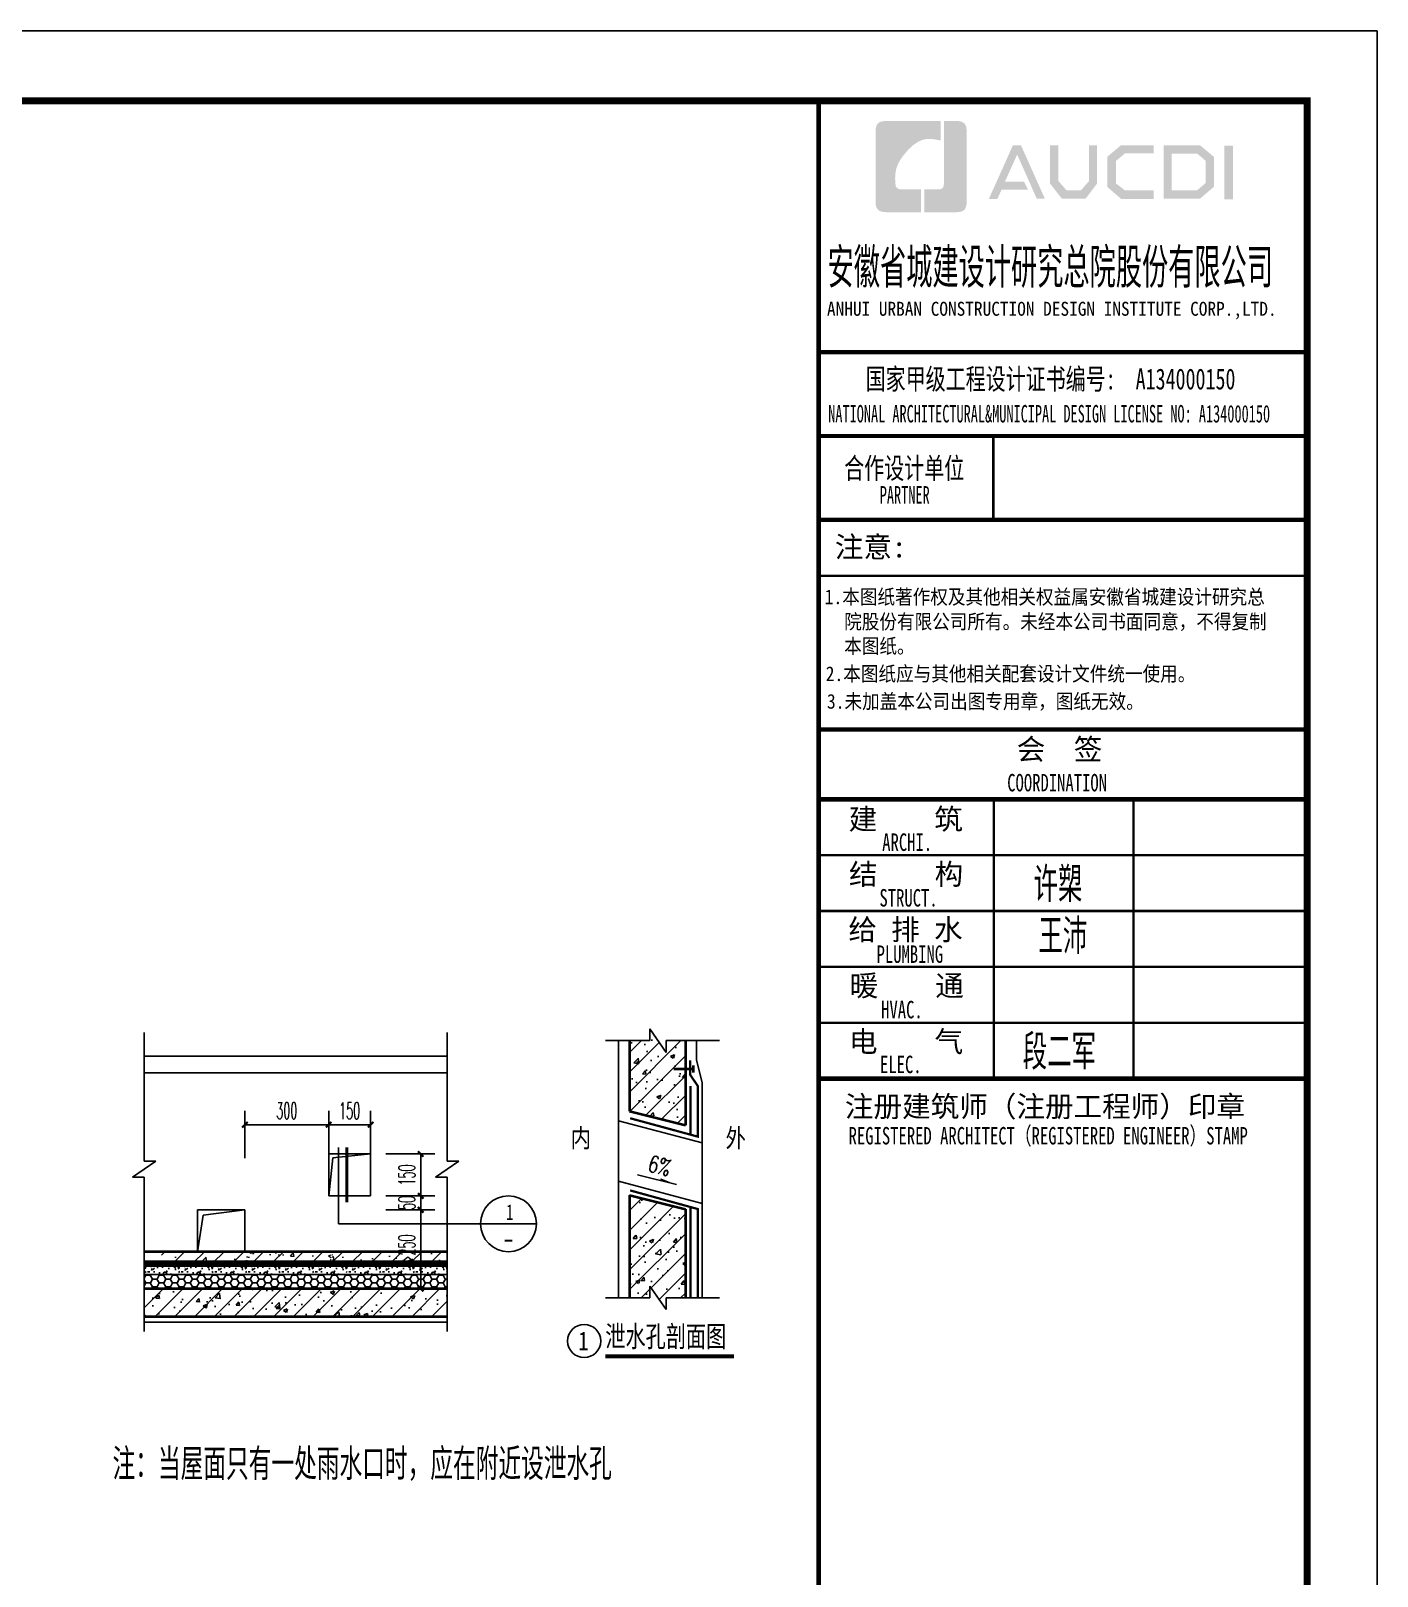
# Model space of a CAD drawing. Extents: x -518115 to 1124316, y -209821 to 1628073.
# Drawn here: x 829821 to 834639, y 931102 to 936632 of the extents above; entities that cross this region are included whole.
import ezdxf
from ezdxf.enums import TextEntityAlignment as Align

# ---------------------------------------------------------------- set-up
doc = ezdxf.new("R2010")
doc.units = 0
doc.header["$LTSCALE"] = 1000
doc.header["$MEASUREMENT"] = 0
doc.linetypes.add('DASH', pattern=[0.35, 0.25, -0.1])
doc.linetypes.add('DASHED', pattern=[0.75, 0.5, -0.25])
for name, color, linetype in [('7', 7, 'Continuous'), ('DIM_IDEN', 67, 'Continuous'), ('DIM_LEAD', 3, 'Continuous'), ('DIM_SYMB', 3, 'Continuous'), ('F防水层', 251, 'Continuous'), ('PUB_DIM', 3, 'Continuous'), ('PUB_HACTH', 252, 'Continuous'), ('PUB_TAB', 7, 'Continuous'), ('PUB_TEXT', 4, 'Continuous'), ('SURFACE', 6, 'Continuous'), ('图框', 140, 'Continuous'), ('图签文字', 147, 'Continuous')]:
    doc.layers.add(name, color=color, linetype=linetype)
doc.layers.add('PUB_HATCH', color=8, linetype='Continuous', lineweight=9)
doc.layers.add('WALL', color=9, linetype='Continuous', lineweight=40)
doc.layers.add('yichutu', color=7, linetype='Continuous', true_color=0xffffff, plot=False)
doc.styles.add('_TCH_DIM', font='SIMPLEX.shx', dxfattribs={"width": 0.7, "bigfont": 'GBCBIG.shx'})
doc.styles.add('_TCH_DIM_T3', font='SIMPLEX.shx', dxfattribs={"width": 0.494118, "bigfont": 'GBCBIG.shx'})
doc.styles.add('_TCH_LABEL', font='')
doc.styles.add('HT', font='')
doc.styles.get("Standard").update_dxf_attribs({"font": 'gbenor.shx', "bigfont": 'gbcbig.shx'})
doc.styles.add('宋体', font='', dxfattribs={"height": 50})
doc.styles.add('建筑图签-1', font='', dxfattribs={"width": 0.7})
doc.styles.add('建筑图签-2', font='TXT.shx', dxfattribs={"width": 0.5, "bigfont": 'HZTXT.shx'})
doc.styles.get('_TCH_LABEL').set_extended_font_data('SimHei')
doc.styles.get('HT').set_extended_font_data('SimHei')
doc.styles.get('宋体').set_extended_font_data('SimSun')
doc.styles.get('建筑图签-1').set_extended_font_data('SimHei')
doc.dimstyles.new('_TCH_ARCH-20', dxfattribs={"dimscale": 20, "dimtxt": 2.975, "dimasz": 1, "dimexe": 2.5, "dimexo": 3, "dimgap": 1, "dimtad": 1, "dimdec": 0, "dimzin": 0, "dimdsep": 46, "dimtxsty": '_TCH_DIM_T3', "dimblk": 'ARCHTICK', "dimcen": 0.09, "dimclrt": 7, "dimazin": 2, "dimtfac": 1, "dimtdec": 0, "dimtix": 1, "dimtmove": 2, "dimatfit": 3, "dimfxl": 1, "dimtolj": 1, "dimtzin": 0, "dimarcsym": 0})

# ---------------------------------------------------------------- blocks, each defined once
blk = doc.blocks.new('_ArchTick')
at = {"color": 0, "linetype": 'ByBlock', "const_width": 0.4}
blk.add_lwpolyline([(-0.5, -0.5), (0.5, 0.5)], dxfattribs=at)
blk = doc.blocks.new('*D217')
at = {"layer": 'Defpoints', "color": 0, "transparency": 16777216}
for p in [(846.5, 635.1), (846.5, 485.1), (1031.8, 485.1)]:
    blk.add_point(p, dxfattribs=at)
at = {"layer": 'PUB_DIM', "color": 0, "lineweight": -2, "transparency": 16777216}
for p, q in [((906.5, 635.1), (1081.8, 635.1)), ((1031.8, 635.1), (1031.8, 485.1)), ((906.5, 485.1), (1081.8, 485.1))]:
    blk.add_line(p, q, dxfattribs=at)
at = {"layer": 'PUB_DIM', "color": 0, "lineweight": -2, "transparency": 16777216, "xscale": 20, "yscale": 20, "zscale": 20}
for p, rotation in [((1031.8, 635.1), 90), ((1031.8, 485.1), 270)]:
    blk.add_blockref('_ArchTick', p, dxfattribs=dict(at, rotation=rotation))
at = {"layer": 'PUB_DIM', "color": 7, "transparency": 16777216, "insert": (981.7, 560.1), "char_height": 59.5, "attachment_point": 5, "rotation": 90, "style": '_TCH_DIM_T3'}
blk.add_mtext('\\A1;150', dxfattribs=at)
blk = doc.blocks.new('*D218')
at = {"layer": 'Defpoints', "color": 0, "transparency": 16777216}
for p in [(846.5, 485.1), (846.5, 435.1), (1031.8, 435.1)]:
    blk.add_point(p, dxfattribs=at)
at = {"layer": 'PUB_DIM', "color": 0, "lineweight": -2, "transparency": 16777216}
for p, q in [((1031.8, 485.1), (1031.8, 505.1)), ((906.5, 485.1), (1081.8, 485.1)), ((1031.8, 485.1), (1031.8, 435.1)), ((906.5, 435.1), (1081.8, 435.1)), ((1031.8, 435.1), (1031.8, 415.1))]:
    blk.add_line(p, q, dxfattribs=at)
at = {"layer": 'PUB_DIM', "color": 0, "lineweight": -2, "transparency": 16777216, "xscale": 20, "yscale": 20, "zscale": 20}
for p, rotation in [((1031.8, 485.1), 270), ((1031.8, 435.1), 90)]:
    blk.add_blockref('_ArchTick', p, dxfattribs=dict(at, rotation=rotation))
at = {"layer": 'PUB_DIM', "color": 7, "transparency": 16777216, "insert": (981.7, 460.1), "char_height": 59.5, "attachment_point": 5, "rotation": 90, "style": '_TCH_DIM_T3'}
blk.add_mtext('\\A1;50', dxfattribs=at)
blk = doc.blocks.new('*D219')
at = {"layer": 'Defpoints', "color": 0, "transparency": 16777216}
for p in [(846.5, 435.1), (846.5, 153.3), (1031.8, 153.3)]:
    blk.add_point(p, dxfattribs=at)
at = {"layer": 'PUB_DIM', "color": 0, "lineweight": -2, "transparency": 16777216}
for p, q in [((906.5, 435.1), (1081.8, 435.1)), ((1031.8, 435.1), (1031.8, 153.3)), ((906.5, 153.3), (1081.8, 153.3))]:
    blk.add_line(p, q, dxfattribs=at)
at = {"layer": 'PUB_DIM', "color": 0, "lineweight": -2, "transparency": 16777216, "xscale": 20, "yscale": 20, "zscale": 20}
for p, rotation in [((1031.8, 435.1), 90), ((1031.8, 153.3), 270)]:
    blk.add_blockref('_ArchTick', p, dxfattribs=dict(at, rotation=rotation))
at = {"layer": 'PUB_DIM', "color": 7, "transparency": 16777216, "insert": (981.7, 294.2), "char_height": 59.5, "attachment_point": 5, "rotation": 90, "style": '_TCH_DIM_T3'}
blk.add_mtext('\\A1;>250', dxfattribs=at)
blk = doc.blocks.new('*D220')
at = {"layer": 'Defpoints', "color": 0, "transparency": 16777216}
for p in [(702.6, 740), (402.6, 560.1), (702.6, 560.1)]:
    blk.add_point(p, dxfattribs=at)
at = {"layer": 'PUB_DIM', "color": 0, "lineweight": -2, "transparency": 16777216}
for p, q in [((402.6, 620.1), (402.6, 790)), ((702.6, 620.1), (702.6, 790)), ((402.6, 740), (702.6, 740))]:
    blk.add_line(p, q, dxfattribs=at)
at = {"layer": 'PUB_DIM', "color": 0, "lineweight": -2, "transparency": 16777216, "xscale": 20, "yscale": 20, "zscale": 20, "rotation": 180}
blk.add_blockref('_ArchTick', (402.6, 740), dxfattribs=at)
at = {"layer": 'PUB_DIM', "color": 0, "lineweight": -2, "transparency": 16777216, "xscale": 20, "yscale": 20, "zscale": 20}
blk.add_blockref('_ArchTick', (702.6, 740), dxfattribs=at)
at = {"layer": 'PUB_DIM', "color": 7, "transparency": 16777216, "insert": (552.6, 790), "char_height": 59.5, "attachment_point": 5, "style": '_TCH_DIM_T3'}
blk.add_mtext('\\A1;300', dxfattribs=at)
blk = doc.blocks.new('*D221')
at = {"layer": 'Defpoints', "color": 0, "transparency": 16777216}
for p in [(852.6, 740), (702.6, 560.1), (852.6, 560.1)]:
    blk.add_point(p, dxfattribs=at)
at = {"layer": 'PUB_DIM', "color": 0, "lineweight": -2, "transparency": 16777216}
for p, q in [((702.6, 620.1), (702.6, 790)), ((852.6, 620.1), (852.6, 790)), ((702.6, 740), (852.6, 740))]:
    blk.add_line(p, q, dxfattribs=at)
at = {"layer": 'PUB_DIM', "color": 0, "lineweight": -2, "transparency": 16777216, "xscale": 20, "yscale": 20, "zscale": 20, "rotation": 180}
blk.add_blockref('_ArchTick', (702.6, 740), dxfattribs=at)
at = {"layer": 'PUB_DIM', "color": 0, "lineweight": -2, "transparency": 16777216, "xscale": 20, "yscale": 20, "zscale": 20}
blk.add_blockref('_ArchTick', (852.6, 740), dxfattribs=at)
at = {"layer": 'PUB_DIM', "color": 7, "transparency": 16777216, "insert": (777.6, 790), "char_height": 59.5, "attachment_point": 5, "style": '_TCH_DIM_T3'}
blk.add_mtext('\\A1;150', dxfattribs=at)
blk = doc.blocks.new('awef243efdaq')
at = {"layer": 'DIM_LEAD'}
blk.add_hatch(color=256, dxfattribs=at).paths.add_polyline_path([(2176893.6, -339157.1), (2176835.5, -339142.3), (2176837.4, -339134.6)], flags=17)
at = {"layer": 'PUB_HACTH'}
h = blk.add_hatch(dxfattribs=at)
h.set_pattern_fill('钢筋混凝土', color=256, scale=20, style=0)
h.set_pattern_definition([(45, (2167524.444, -212912.844), (-35.35534, 35.35534), []), (50, (2167524.44, -212912.84), (143.45204, -12.55043), [15, -165]), (355, (2167524.44, -212912.84), (-27.75027, 150.43843), [12, -132]), (100.4514, (2167536.4, -212913.89), (115.70188, 137.88791), [12.74804, -140.22842]), (46.1842, (2167524.44, -212872.84), (213.4482, -33.1038), [22.5, -247.5]), (96.6356, (2167542.23, -212875.6), (186.93254, 194.82357), [19.12206, -210.3426]), (351.1842, (2167524.44, -212872.84), (186.9324, 194.82372), [18, -198]), (21, (2167544.44, -212882.84), (119.38141, -80.52378), [15, -165]), (326, (2167544.44, -212882.84), (48.66307, 145.03001), [12, -132]), (71.4514, (2167554.39, -212889.55), (168.04453, 64.5061), [12.74804, -140.22842]), (37.5, (2167524.444, -212912.844), (2.431971, 66.57877), [0, -130.4, 0, -134, 0, -132.5]), (7.5, (2167524.444, -212912.844), (52.613907, 78.882342), [0, -76.4, 0, -127.4, 0, -50.5]), (327.5, (2167479.844, -212912.844), (106.764487, -4.510974), [0, -50, 0, -156, 0, -207]), (317.5, (2167459.84, -212912.84), (116.637234, 20.020996), [0, -65, 0, -103.6, 0, -147])])
h.paths.add_polyline_path([(2176725.7, -338894.7), (2176784.7, -338909.4), (2176925.7, -338944.7), (2176925.7, -338642.1), (2176856.3, -338642.1), (2176856.3, -338684.2), (2176798.5, -338599.9), (2176798.5, -338642.1), (2176725.7, -338642.1)])
h.paths.add_polyline_path([(2176725.7, -339562.7), (2176798.5, -339562.7), (2176798.5, -339520.6), (2176856.3, -339604.8), (2176856.3, -339562.7), (2176925.7, -339562.7), (2176925.7, -339244.7), (2176725.7, -339194.7)])
at = {"layer": 'DIM_LEAD'}
blk.add_lwpolyline([(2176754.7, -339121.9), (2176893.6, -339157.1)], dxfattribs=at)
at = {"layer": 'DIM_SYMB'}
for p, q in [((2176798.5, -338642.1), (2176640.1, -338642.1)), ((2176856.3, -338684.2), (2176798.5, -338599.9)), ((2176798.5, -338642.1), (2176798.5, -338599.9)), ((2176856.3, -338642.1), (2176856.3, -338684.2)), ((2177047.9, -338642.1), (2176856.3, -338642.1)), ((2176798.5, -339562.7), (2176798.5, -339520.6)), ((2176856.3, -339604.8), (2176798.5, -339520.6)), ((2176798.5, -339562.7), (2176640.1, -339562.7)), ((2177047.9, -339562.7), (2176856.3, -339562.7)), ((2176856.3, -339562.7), (2176856.3, -339604.8))]:
    blk.add_line(p, q, dxfattribs=at)
at = {"layer": 'SURFACE'}
for p, q in [((2176685.7, -338642.1), (2176685.7, -339562.7)), ((2176965.7, -338642.1), (2176965.7, -338711)), ((2176965.7, -338711), (2176985.7, -338792.8)), ((2176985.7, -338792.8), (2176985.7, -339562.7)), ((2176985.7, -339008.2), (2176685.7, -338929.1)), ((2176985.7, -339224.7), (2176685.7, -339145))]:
    blk.add_line(p, q, dxfattribs=at)
at = {"layer": 'SURFACE', "linetype": 'DASHED', "ltscale": 0.1, "const_width": 8}
for points in [[(2176727.8, -338919.8), (2176970.2, -338985.7), (2176970.2, -338804.7), (2176943, -338764.7), (2176943, -338712.2)], [(2176944.1, -338804.7), (2176944.1, -338978.6)], [(2176970.2, -339562.7), (2176970.2, -339244.8), (2176727.8, -339178.1)], [(2176944.1, -339562.7), (2176944.1, -339237.6)]]:
    blk.add_lwpolyline(points, dxfattribs=at)
at = {"layer": 'WALL'}
for p, q in [((2176725.7, -338642.1), (2176725.7, -338894.7)), ((2176925.7, -338642.1), (2176925.7, -338944.7)), ((2176884.8, -338742.8), (2176953.2, -338742.8)), ((2176953.2, -338730.7), (2176953.2, -338756.1)), ((2176725.7, -338894.7), (2176925.7, -338944.7)), ((2176725.7, -339194.7), (2176925.7, -339244.7)), ((2176725.7, -339194.7), (2176725.7, -339562.7)), ((2176925.7, -339244.7), (2176925.7, -339562.7))]:
    blk.add_line(p, q, dxfattribs=at)
at = {"layer": 'DIM_LEAD', "color": 7, "style": '_TCH_DIM', "width": 0.705882}
blk.add_text('6%', height=59.5, rotation=345.7777, dxfattribs=at).set_placement((2176788, -339108.8))
at = {"layer": 'PUB_TEXT', "style": 'HT', "width": 0.8}
for s, p in [('内', (2176514.9, -339023.9)), ('外', (2177069.4, -339023.9))]:
    blk.add_text(s, height=66.7, dxfattribs=at).set_placement(p)
blk = doc.blocks.new('yct-841-594-84100-59399.9999999999-100-1000.0')
at = {"layer": 'yichutu', "color": 7, "true_color": 0xffffff}
blk.add_lwpolyline([(0, 0), (0, 59400), (84100, 59400), (84100, 0)], close=True, dxfattribs=at)
blk = doc.blocks.new('院标1')
h = blk.add_hatch(color=150)
h.dxf.hatch_style = 1
h.set_gradient(color1=(33, 113, 253), color2=(33, 113, 253), tint=1, name='INVCURVED')
edge = h.paths.add_edge_path()
edge.add_spline(control_points=[(116373, 648379), (116379, 648379), (116382, 648379), (116391, 648379), (116391, 648379), (116391, 648379), (116616, 648379), (116616, 648379), (116616, 648379), (116616, 648379), (116616, 648054), (116616, 648054), (116616, 648054), (116616, 648054), (116108, 648054), (116108, 648054), (116108, 648054), (116028, 648054), (115963, 648111), (115963, 648199), (115963, 648199), (115963, 648199), (115963, 649215), (115963, 649215), (115963, 649215), (115963, 649295), (116018, 649360), (116108, 649360), (116108, 649360), (116108, 649360), (116897, 649360), (116897, 649360), (116897, 649360), (116897, 649360), (116897, 649080), (116897, 649080), (116897, 649080), (116897, 649080), (116566, 649140), (116356, 648859), (116356, 648859), (116245, 648719), (116240, 648545), (116247, 648466), (116247, 648466), (116254, 648386), (116247, 648466), (116247, 648466), (116247, 648466), (116247, 648466), (116258, 648374), (116373, 648379)], knot_values=[0, 0, 0, 0, 0.071429, 0.071429, 0.071429, 0.107143, 0.142857, 0.142857, 0.142857, 0.178571, 0.214286, 0.214286, 0.214286, 0.25, 0.285714, 0.285714, 0.285714, 0.321429, 0.357143, 0.357143, 0.357143, 0.392857, 0.428571, 0.428571, 0.428571, 0.464286, 0.5, 0.5, 0.5, 0.535714, 0.571429, 0.571429, 0.571429, 0.607143, 0.642857, 0.642857, 0.642857, 0.678571, 0.714286, 0.714286, 0.714286, 0.75, 0.785714, 0.785714, 0.785714, 0.821429, 0.857143, 0.857143, 0.857143, 0.928571, 1, 1, 1, 1], degree=3, periodic=0)
h = blk.add_hatch(color=150)
h.dxf.hatch_style = 1
h.set_gradient(color1=(33, 113, 253), color2=(33, 113, 253), tint=1, name='INVCURVED')
edge = h.paths.add_edge_path()
edge.add_spline(control_points=[(117268, 649215), (117268, 649215), (117268, 648199), (117268, 648199), (117268, 648199), (117268, 648114), (117212, 648054), (117123, 648054), (117123, 648054), (117123, 648054), (116663, 648054), (116663, 648054), (116663, 648054), (116663, 648054), (116663, 648379), (116663, 648379), (116663, 648379), (116663, 648379), (116865, 648379), (116865, 648379), (116865, 648379), (116907, 648379), (116941, 648413), (116941, 648455), (116941, 648455), (116941, 648455), (116941, 649360), (116941, 649360), (116941, 649360), (116941, 649360), (117123, 649360), (117123, 649360), (117123, 649360), (117204, 649360), (117268, 649306), (117268, 649215)], knot_values=[0, 0, 0, 0, 0.1, 0.1, 0.1, 0.15, 0.2, 0.2, 0.2, 0.25, 0.3, 0.3, 0.3, 0.35, 0.4, 0.4, 0.4, 0.45, 0.5, 0.5, 0.5, 0.55, 0.6, 0.6, 0.6, 0.65, 0.7, 0.7, 0.7, 0.75, 0.8, 0.8, 0.8, 0.9, 1, 1, 1, 1], degree=3, periodic=0)
blk = doc.blocks.new('A$C72245D93')
at = {"layer": '图框'}
h = blk.add_hatch(color=256, dxfattribs=at)
h.paths.add_polyline_path([(20478.3, -410.4), (20509.7, -410.4), (20509.7, -602.9), (20478.3, -602.9)])
h.paths.add_polyline_path([(20290.2, -439.5), (20290.2, -571), (20380.3, -571), (20411.3, -544.4), (20411.3, -464.7), (20381.2, -439.5)], flags=16)
h.paths.add_polyline_path([(20260.6, -410), (20260.6, -600.5), (20391.2, -600.5), (20440.9, -557.9), (20440.9, -450.9), (20391.9, -410)])
h.paths.add_polyline_path([(20224.9, -409.1), (20224.9, -437.9), (20123.1, -437.9), (20089.9, -465.7), (20089.9, -545.6), (20123.1, -571.2), (20225.5, -571.2), (20225.5, -601.6), (20109.5, -601.6), (20058.9, -558.1), (20058.9, -451), (20108.4, -409.1)])
h.paths.add_polyline_path([(19854.2, -409.5), (19884.3, -409.5), (19884.3, -537.2), (19912.9, -570.1), (19965.5, -570.1), (19994, -537.2), (19994, -409.5), (20022.5, -409.5), (20022.5, -546.5), (19981.4, -600.8), (19897, -600.8), (19854.2, -546)])
h.paths.add_polyline_path([(19721.2, -409.9), (19750.5, -409.9), (19836, -601), (19807, -601), (19736.7, -442.4), (19692.9, -539.5), (19760.8, -539.5), (19775.9, -568.3), (19680.7, -568.3), (19666, -601.5), (19635.3, -601.5)])
for p, q in [((19026.2, -1149.9), (20776.2, -1149.9)), ((19026.2, -1149.9), (20776.2, -1149.9)), ((19026.2, -1449.9), (20776.2, -1449.9))]:
    blk.add_line(p, q, dxfattribs=at)
blk.add_lwpolyline([(0, 0), (21025, 0), (21025, -14850), (0, -14850)], close=True, dxfattribs=at)
blk.add_lwpolyline([(0, 0), (21025, 0), (21025, -14850), (0, -14850)], close=True, dxfattribs=at)
at = {"layer": '图框', "const_width": 25}
blk.add_lwpolyline([(20775, -14600), (20775, -250), (625, -250), (625, -14600)], close=True, dxfattribs=at)
at = {"layer": '图框'}
for points, const_width in [([(19026.2, -14600), (19026.2, -250)], 17.5), ([(19026.2, -1149.9), (20776.2, -1149.9)], 15), ([(19026.2, -1449.9), (20776.2, -1449.9)], 15), ([(19026.2, -1449.9), (20776.2, -1449.9)], 15), ([(19651.2, -1449.9), (19651.2, -1749.9)], 8.75), ([(19026.2, -1749.9), (20776.2, -1749.9)], 15), ([(19026.2, -1749.9), (20776.2, -1749.9)], 15), ([(19026.2, -1950.1), (20776.2, -1950.1)], 8.75), ([(19028.4, -2499.9), (20778.4, -2499.9)], 15), ([(19028.4, -2749.9), (20778.4, -2749.9)], 17.5), ([(19028.4, -2749.9), (20778.4, -2749.9)], 17.5), ([(19653.4, -2749.9), (19653.4, -3749.9)], 8.75), ([(20153.4, -2749.9), (20153.4, -3749.9)], 8.75), ([(19028.4, -2949.9), (20778.4, -2949.9)], 8.75), ([(19028.4, -3149.9), (20778.4, -3149.9)], 8.75), ([(19028.4, -3349.9), (20778.4, -3349.9)], 8.75), ([(19028.4, -3549.9), (20778.4, -3549.9)], 8.75), ([(19028.4, -3749.9), (20778.4, -3749.9)], 17.5)]:
    blk.add_lwpolyline(points, dxfattribs=dict(at, const_width=const_width))
at = {"xscale": 0.25, "yscale": 0.25, "zscale": 0.25}
blk.add_blockref('院标1', (-9761, -162662.3), dxfattribs=at)
at = {"layer": '图框'}
for s, height, style, width, p in [('ANHUI URBAN CONSTRUCTION DESIGN INSTITUTE CORP.,LTD.', 50, '建筑图签-1', 0.91, (19055.8, -1019.5)), ('NATIONAL ARCHITECTURAL&MUNICIPAL DESIGN LICENSE NO: A134000150', 62.5, '建筑图签-1', 0.6, (19060.4, -1401.3)), ('PARTNER', 62.5, '建筑图签-1', 0.6, (19244.9, -1691.6)), ('1.本图纸著作权及其他相关权益属安徽省城建设计研究总', 52.5, 'HT', 0.88, (19047.7, -2051.7)), ('院股份有限公司所有。未经本公司书面同意，不得复制', 52.5, 'HT', 0.88, (19117.5, -2140.2)), ('本图纸。', 52.5, 'HT', 0.88, (19117.5, -2227.8)), (' 2.本图纸应与其他相关配套设计文件统一使用。 ', 52.5, 'HT', 0.88, (19019.9, -2326.9)), ('3.未加盖本公司出图专用章，图纸无效。', 52.5, 'HT', 0.88, (19055.7, -2425.6)), ('COORDINATION', 62.5, '建筑图签-1', 0.7, (19701.1, -2721.7)), ('ARCHI.', 62.5, '建筑图签-1', 0.7, (19253.6, -2934.6)), ('STRUCT.', 62.5, '建筑图签-1', 0.7, (19243.7, -3133.8)), ('PLUMBING', 62.5, '建筑图签-1', 0.7, (19233.5, -3335.4)), ('HVAC.', 62.5, '建筑图签-1', 0.7, (19249.7, -3533.7)), ('ELEC.', 62.5, '建筑图签-1', 0.7, (19245.8, -3729.9)), ('REGISTERED ARCHITECT（REGISTERED ENGINEER）STAMP', 62.5, '建筑图签-1', 0.7, (19133.4, -3985.3))]:
    blk.add_text(s, height=height, dxfattribs=dict(at, style=style, width=width)).set_placement(p)
at = {"layer": '图签文字', "color": 7, "style": '建筑图签-1'}
for s, height, width, p in [('安徽省城建设计研究总院股份有限公司', 125, 0.55, (19058.2, -905.7)), ('国家甲级工程设计证书编号:  A134000150', 75, 0.7, (19194.3, -1283.2)), ('合作设计单位', 75, 0.7, (19117.5, -1602.4))]:
    blk.add_text(s, height=height, dxfattribs=dict(at, width=width)).set_placement(p)
for s, p in [('注意:', (19084.1, -1884.2)), ('会  签', (19734.9, -2608.1)), ('建    筑', (19133.6, -2858.3)), ('结    构', (19134.8, -3055.2)), ('给 排 水', (19132.5, -3253.7)), ('暖    通', (19137.1, -3454.4)), ('电    气', (19134.6, -3654.5)), ('注册建筑师（注册工程师）印章', (19120.1, -3886.6))]:
    blk.add_text(s, height=75, dxfattribs=at).set_placement(p)
at = {"layer": '图签文字', "color": 1, "style": '建筑图签-2', "width": 0.7}
for s, p in [('许槊', (19794.9, -3118)), ('王沛', (19812.6, -3303.2)), ('段二军', (19756.4, -3717.1))]:
    blk.add_text(s, height=125, dxfattribs=at).set_placement(p)
blk = doc.blocks.new('A$C0A161837')
at = {"layer": 'PUB_HACTH', "ltscale": 2.5}
h = blk.add_hatch(dxfattribs=at)
h.set_pattern_fill('加气混凝土', color=256, scale=10, style=0)
h.set_pattern_definition([(0, (326609.6, -377987.76), (60, 120), [0, -120]), (0, (326539.4, -378003.96), (60, 120), [0, -120]), (0, (326578.4, -378005.16), (60, 120), [0, -120]), (0, (326621, -377969.76), (60, 120), [0, -120]), (0, (326571.2, -378011.16), (60, 120), [0, -120]), (0, (326633, -377894.16), (60, 120), [0, -120]), (0, (326596.4, -377903.76), (60, 120), [0, -120]), (0, (326615.6, -377918.76), (60, 120), [0, -120]), (0, (326517.8, -377921.16), (60, 120), [0, -120]), (0, (326576.6, -377926.56), (60, 120), [0, -120]), (0, (326553.8, -377957.16), (60, 120), [0, -120]), (0, (326555, -378002.16), (60, 120), [0, -120]), (0, (326600, -378006.96), (60, 120), [0, -120]), (0, (326633, -377954.16), (60, 120), [0, -120]), (0, (326520.8, -377972.76), (60, 120), [0, -120]), (0, (326531, -377952.36), (60, 120), [0, -120]), (0, (326577.8, -377960.76), (60, 120), [0, -120]), (0, (326561, -377978.16), (60, 120), [0, -120]), (0, (326551.4, -377938.56), (60, 120), [0, -120]), (0, (326566.4, -377893.56), (60, 120), [0, -120]), (0, (326525.6, -377997.96), (60, 120), [0, -120]), (0, (326591.6, -377918.16), (60, 120), [0, -120]), (0, (326535.8, -377916.36), (60, 120), [0, -120]), (0, (326526.2, -377900.76), (60, 120), [0, -120]), (130.601294, (326625.625, -377931.7274), (-299.99999669, 360.00000157), [5.26831, -2207.4222]), (18.434949, (326617.054, -377929.442), (299.9999989, 119.9999991), [5.421048, -753.52558]), (90, (326617.054, -377934.585), (60, 120), [5.142857, -234.85713]), (161.565051, (326622.197, -377936.299), (-300.0000015, 119.99999105), [5.421048, -753.52558]), (53.1301023, (326622.197, -377936.299), (60.0000001, 120), [5.714286, -594.2857]), (135, (326626.77, -377997.44), (-60.0000073, 119.999992), [4.848732, -334.56252]), (45, (326619.91, -377997.44), (59.9999996, 119.9999995), [4.848732, -334.56252]), (135, (326623.34, -378000.87), (-60.0000073, 119.999992), [4.848732, -334.56252]), (45, (326623.34, -378000.87), (59.9999996, 119.9999995), [4.848732, -334.56252]), (116.56505, (326569.05, -377916.87), (-1e-05, 239.999993), [6.388765, -127.7753]), (180, (326566.2, -377911.16), (-60, 120), [6.857143, -113.14285]), (63.43495, (326556.48, -377916.87), (5e-07, 239.999999), [6.388765, -127.7753]), (116.56505, (326559.34, -377922.58), (-1e-05, 239.999993), [6.388765, -127.7753]), (0, (326559.34, -377922.58), (60, 120), [6.857143, -113.14285]), (63.43495, (326566.2, -377922.58), (5e-07, 239.999999), [6.388765, -127.7753]), (107.102728, (326614.1966, -377957.4416), (-179.99999312, 600.000000968), [7.77227, -3256.5805]), (143.972626, (326611.911, -377950.013), (-1139.99998555, 839.99999905), [7.77227, -1624.404]), (180, (326605.63, -377945.44), (-60, 120), [7.42857, -112.57142]), (36.0273733, (326591.911, -377950.013), (1139.99999158, 839.99999094), [7.77227, -1624.404]), (71.565051, (326589.625, -377956.87), (180.0000009, 599.999999), [7.228063, -751.71856]), (107.102728, (326591.911, -377964.299), (-179.99999312, 600.000000968), [7.77227, -3256.5805]), (143.972626, (326598.197, -377968.87), (-1139.99998555, 839.99999905), [7.77227, -1624.404]), (0, (326598.2, -377968.87), (60, 120), [7.42857, -112.57142]), (36.0273733, (326605.625, -377968.87), (1139.99999158, 839.99999094), [7.77227, -1624.404]), (71.565051, (326611.91, -377964.299), (180.0000009, 599.999999), [7.228063, -751.71856]), (150.255118, (326615.34, -377901.442), (-180.00000043, 119.9999985), [4.607004, -962.86392]), (90, (326611.34, -377903.73), (60, 120), [4.57143, -235.42855]), (29.7448813, (326611.34, -377903.727), (180.0000001, 119.99999944), [4.607004, -962.86392]), (116.56505, (326587.34, -377986.58), (-1e-05, 239.999993), [6.388765, -127.7753]), (168.690067, (326584.482, -377980.87), (-540.0000004, 119.999997), [5.82745, -1217.9371]), (41.1859251, (326574.1966, -377983.7274), (1499.99999091, 1319.99998846), [6.07437, -2545.1604]), (90, (326574.197, -377989.44), (60, 120), [5.714286, -234.2857]), (138.814074, (326578.768, -377993.4416), (-1499.99997334, 1320.00000841), [6.07437, -2545.1604]), (16.6992442, (326578.768, -377993.4416), (1979.9999851, 599.999993716), [5.96589, -2499.7075]), (60.9453959, (326584.4824, -377991.7274), (59.99999984, 119.99999894), [5.883217, -2465.0679]), (109.983106, (326537.054, -377936.299), (-300.00000113, 839.999997777), [6.6884, -2802.4395]), (155.556045, (326534.768, -377930.013), (-780.000002973, 359.99999252), [6.904597, -2893.0263]), (24.4439547, (326522.1966, -377930.013), (780.00000039, 359.99999827), [6.904597, -2893.0263]), (70.0168934, (326519.911, -377936.299), (300.000000904, 839.999997916), [6.6884, -2802.4395]), (109.983106, (326522.1966, -377942.5845), (-300.00000113, 839.999997777), [6.6884, -2802.4395]), (160.016893, (326528.482, -377944.87), (-300.00000018, 119.99999453), [6.6884, -1397.8755]), (19.9831065, (326528.482, -377944.87), (299.99999835, 119.9999998), [6.6884, -1397.8755]), (70.0168934, (326534.768, -377942.5845), (300.000000904, 839.999997916), [6.6884, -2802.4395]), (122.005383, (326581.625, -377947.156), (-60.00000805, 119.99999387), [5.390846, -1126.6868]), (18.434949, (326573.625, -377944.299), (299.9999989, 119.9999991), [5.421048, -753.52558]), (90, (326573.625, -377949.44), (60, 120), [5.142857, -234.85713]), (161.565051, (326578.768, -377951.156), (-300.0000015, 119.99999105), [5.421048, -753.52558]), (54.4623222, (326578.768, -377951.156), (419.99999939, 599.9999991), [4.915614, -2059.6423]), (116.56505, (326546.77, -377976.3), (-1e-05, 239.999993), [6.388765, -127.7753]), (180, (326543.91, -377970.58), (-60, 120), [6.285714, -113.71428]), (59.0362434, (326534.197, -377976.299), (60.0000002, 119.99999942), [6.663946, -1392.7644]), (120.963756, (326537.625, -377982.013), (-60.0000082, 119.99999449), [6.663946, -1392.7644]), (0, (326537.63, -377982.01), (60, 120), [6.285714, -113.71428]), (63.43495, (326543.91, -377982.01), (5e-07, 239.999999), [6.388765, -127.7753])])
h.paths.add_polyline_path([(42.1, 233.3), (42.1, 203.3), (1126.4, 203.3), (1126.4, 233.3)])
at = {"layer": 'PUB_HACTH'}
h = blk.add_hatch(dxfattribs=at)
h.set_pattern_fill('HONEY', color=256, scale=10, style=0)
h.set_pattern_definition([(0, (326574.197, -377951.156), (23.8125, 13.74815), [15.875, -31.75]), (120, (326574.197, -377951.156), (-23.81249716, 13.74815493), [15.875, -31.75]), (60, (326574.197, -377951.156), (2.84e-06, 27.49630493), [-31.75, 15.875])])
h.paths.add_polyline_path([(1126.4, 153.3), (1126.4, 203.3), (42.1, 203.3), (42.1, 153.3)])
h = blk.add_hatch(dxfattribs=at)
h.set_pattern_fill('钢筋混凝土', color=256, scale=20, style=0)
h.set_pattern_definition([(45, (-6847.715, 126596.186), (-35.35534, 35.35534), []), (50, (-6847.71, 126596.19), (143.45204, -12.55043), [15, -165]), (355, (-6847.71, 126596.19), (-27.75027, 150.43843), [12, -132]), (100.4514, (-6835.76, 126595.14), (115.70188, 137.88791), [12.74804, -140.22842]), (46.1842, (-6847.71, 126636.19), (213.4482, -33.1038), [22.5, -247.5]), (96.6356, (-6829.93, 126633.43), (186.93254, 194.82357), [19.12206, -210.3426]), (351.1842, (-6847.71, 126636.19), (186.9324, 194.82372), [18, -198]), (21, (-6827.71, 126626.19), (119.38141, -80.52378), [15, -165]), (326, (-6827.71, 126626.19), (48.66307, 145.03001), [12, -132]), (71.4514, (-6817.77, 126619.48), (168.04453, 64.5061), [12.74804, -140.22842]), (37.5, (-6847.715, 126596.186), (2.431971, 66.57877), [0, -130.4, 0, -134, 0, -132.5]), (7.5, (-6847.715, 126596.186), (52.613907, 78.882342), [0, -76.4, 0, -127.4, 0, -50.5]), (327.5, (-6892.315, 126596.186), (106.764487, -4.510974), [0, -50, 0, -156, 0, -207]), (317.5, (-6912.315, 126596.19), (116.637234, 20.020996), [0, -65, 0, -103.6, 0, -147])])
h.paths.add_polyline_path([(1126.4, 53.3), (1126.4, 153.3), (42.1, 153.3), (42.1, 53.3)])
at = {"layer": 'PUB_HATCH'}
h = blk.add_hatch(dxfattribs=at)
h.set_pattern_fill('钢筋混凝土', color=256, scale=20, style=0)
h.set_pattern_definition([(45, (-146004.035, 192839.407), (-35.355339, 35.355339), []), (50, (-146004.03, 192839.41), (143.452037, -12.550427), [15, -165]), (355, (-146004.03, 192839.4), (-27.75027, 150.43843), [12, -132]), (100.4514, (-145992.08, 192838.36), (115.70188, 137.88791), [12.74804, -140.22842]), (46.1842, (-146004.03, 192879.4), (213.44821, -33.1038), [22.5, -247.5]), (96.6356, (-145986.25, 192876.65), (186.93254, 194.82357), [19.12206, -210.3426]), (351.1842, (-146004.03, 192879.4), (186.93239, 194.82372), [18, -198]), (21, (-145984.03, 192869.41), (119.38141, -80.52378), [15, -165]), (326, (-145984.03, 192869.4), (48.66307, 145.03001), [12, -132]), (71.4514, (-145974.09, 192862.7), (168.044526, 64.5061), [12.74804, -140.22842]), (37.5, (-146004.035, 192839.407), (2.431971, 66.578771), [0, -130.4, 0, -134, 0, -132.5]), (7.5, (-146004.035, 192839.41), (52.613907, 78.882342), [0, -76.4, 0, -127.4, 0, -50.5]), (327.5, (-146048.635, 192839.407), (106.764487, -4.510974), [0, -50, 0, -156, 0, -207]), (317.5, (-146068.635, 192839.41), (116.637234, 20.020996), [0, -65, 0, -103.6, 0, -147])])
h.paths.add_polyline_path([(103.8, 245.1), (358.1, 245.1), (358.1, 285.1), (103.8, 285.1)], flags=16)
h.paths.add_polyline_path([(710.8, 250.1), (710.8, 285.1), (363.1, 285.1), (363.1, 250.1)])
h.paths.add_polyline_path([(715.6, 250.1), (1126.4, 250.1), (1126.4, 285.1), (715.6, 285.1)], flags=16)
at = {"layer": '7'}
for p, q in [((702.6, 635.1), (852.6, 635.1)), ((702.6, 635.1), (702.6, 485.1)), ((717.8, 621.3), (702.6, 485.1)), ((852.6, 635.1), (717.8, 621.3)), ((852.6, 635.1), (852.6, 485.1)), ((702.6, 485.1), (852.6, 485.1)), ((232.6, 435.1), (402.6, 435.1)), ((232.6, 435.1), (232.6, 285.1)), ((253.5, 416.1), (232.6, 285.1)), ((402.6, 435.1), (253.5, 416.1)), ((402.6, 435.1), (402.6, 285.1)), ((42.1, 33.3), (1126.4, 33.3))]:
    blk.add_line(p, q, dxfattribs=at)
at = {"layer": 'DIM_IDEN'}
for p, q in [((737.2, 658.7), (737.2, 385.4)), ((737.2, 385.4), (1245.8, 385.4)), ((1445.8, 385.4), (1245.8, 385.4))]:
    blk.add_line(p, q, dxfattribs=at)
at = {"layer": 'DIM_IDEN', "const_width": 10}
blk.add_lwpolyline([(767.2, 658.7), (767.2, 461.8)], dxfattribs=at)
at = {"layer": 'DIM_IDEN'}
blk.add_circle((1345.8, 385.4), 100, dxfattribs=at)
at = {"layer": 'DIM_SYMB'}
for p, q in [((42.1, 609.5), (42.1, 1070.3)), ((1126.4, 609.5), (1126.4, 1070.3)), ((0, 551.7), (84.3, 609.5)), ((42.1, 609.5), (84.3, 609.5)), ((1084.3, 551.7), (1168.6, 609.5)), ((1126.4, 609.5), (1168.6, 609.5)), ((42.1, 551.7), (0, 551.7)), ((42.1, 0), (42.1, 551.7)), ((1126.4, 551.7), (1084.3, 551.7)), ((1126.4, 0), (1126.4, 551.7))]:
    blk.add_line(p, q, dxfattribs=at)
at = {"layer": 'F防水层', "linetype": 'DASH', "ltscale": 0.2}
for points, const_width in [([(1126.4, 243.1), (42.1, 243.1)], 5), ([(1126.4, 234.8), (42.1, 234.8)], 3)]:
    blk.add_lwpolyline(points, dxfattribs=dict(at, const_width=const_width))
at = {"layer": 'PUB_DIM'}
blk.add_line((737.2, 658.7), (737.2, 397), dxfattribs=at)
at = {"layer": 'SURFACE'}
for p, q in [((42.1, 985.1), (1126.4, 985.1)), ((42.1, 925.1), (1126.4, 925.1))]:
    blk.add_line(p, q, dxfattribs=at)
for points in [[(1126.4, 245.6), (42.1, 245.6)], [(1126.4, 240.6), (42.1, 240.6)], [(1126.4, 236.3), (42.1, 236.3)], [(1126.4, 233.3), (42.1, 233.3)], [(1126.4, 203.3), (42.1, 203.3)]]:
    blk.add_lwpolyline(points, dxfattribs=at)
at = {"layer": 'WALL'}
for p, q in [((1126.4, 285.1), (42.1, 285.1)), ((42.1, 250.1), (1126.4, 250.1)), ((42.1, 153.3), (1126.4, 153.3)), ((42.1, 53.3), (1126.4, 53.3))]:
    blk.add_line(p, q, dxfattribs=at)
at = {"layer": 'DIM_IDEN', "color": 7, "style": '_TCH_LABEL', "width": 0.705882}
blk.add_text('1', height=55.6, dxfattribs=at).set_placement((1337.4, 399.3))
at = {"layer": 'DIM_IDEN', "color": 7, "style": '_TCH_LABEL'}
blk.add_text('-', height=70, dxfattribs=at).set_placement((1345.8, 333), align=Align.MIDDLE_CENTER)
at = {"layer": 'PUB_DIM'}
for p1, p2, distance, picture, middle in [((402.6, 560.1), (702.6, 560.1), 179.8, '*D220', (552.6, 790)), ((702.6, 560.1), (852.6, 560.1), 179.8, '*D221', (777.6, 790)), ((846.5, 635.1), (846.5, 485.1), 185.2, '*D217', (981.7, 560.1)), ((846.5, 485.1), (846.5, 435.1), 185.2, '*D218', (981.7, 460.1))]:
    dim = blk.add_aligned_dim(p1=p1, p2=p2, distance=distance, dimstyle='_TCH_ARCH-20', dxfattribs=at)
    dim.commit()
    dim.dimension.update_dxf_attribs({"geometry": picture, "text_midpoint": middle})
dim = blk.add_aligned_dim(p1=(846.5, 435.1), p2=(846.5, 153.3), distance=185.2, text='>250', dimstyle='_TCH_ARCH-20', dxfattribs=at)
dim.commit()
dim.dimension.update_dxf_attribs({"geometry": '*D219', "text_midpoint": (981.7, 294.2)})

msp = doc.modelspace()

# ---------------------------------------------------------------- linework, layer by layer
at = {"layer": 'DIM_SYMB', "const_width": 14}
msp.add_lwpolyline([(831876.7, 931888.6), (832337.4, 931888.6)], dxfattribs=at)
at = {"layer": 'PUB_HACTH'}
msp.add_circle((831800.9, 931943.5), 59.3, dxfattribs=at)

# ---------------------------------------------------------------- block references
msp.add_blockref('A$C72245D93', (813614.1, 936632.1))
msp.add_blockref('awef243efdaq', (-1344762.4, 1271660.5), dxfattribs=at)
at = {"layer": 'PUB_TAB'}
msp.add_blockref('A$C0A161837', (830184, 931977.7), dxfattribs=at)
at = {"layer": 'yichutu', "xscale": 0.25, "yscale": 0.25, "zscale": 0.25}
msp.add_blockref('yct-841-594-84100-59399.9999999999-100-1000.0', (813614.1, 921782.1), dxfattribs=at)

# ---------------------------------------------------------------- texts
at = {"layer": 'DIM_SYMB', "color": 7, "style": '宋体', "width": 0.7}
msp.add_text('泄水孔剖面图', height=75.53, dxfattribs=at).set_placement((831876.7, 931922.2))
at = {"layer": 'DIM_SYMB', "color": 7}
msp.add_text('注：当屋面只有一处雨水口时，应在附近设泄水孔', height=112.83, dxfattribs=at).set_placement((830112.8, 931446))
at = {"layer": 'PUB_TEXT', "style": 'HT', "width": 0.8}
msp.add_text('1', height=66.7, dxfattribs=at).set_placement((831780.1, 931910.6))

doc.saveas('drawing.dxf')
